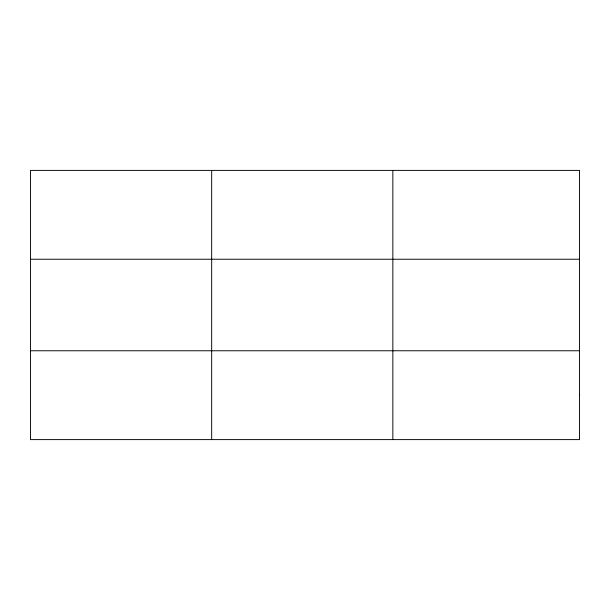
<?xml version="1.0" encoding="UTF-8"?>
<svg xmlns="http://www.w3.org/2000/svg" width="610" height="610" viewBox="0 0 610 610"><rect width="100%" height="100%" fill="white"/><g stroke="black" fill="none" stroke-linecap="round" stroke-linejoin="round"><path stroke-width="0.91" d="M211.67 170.396L211.67 439.604M392.84 170.396L392.84 439.604M30.5 259.235L579.5 259.235M30.5 350.765L579.5 350.765M579.5 395.188L579.5 439.604L30.5 439.604L30.5 170.396L579.5 170.396L579.5 395.188"/></g></svg>
